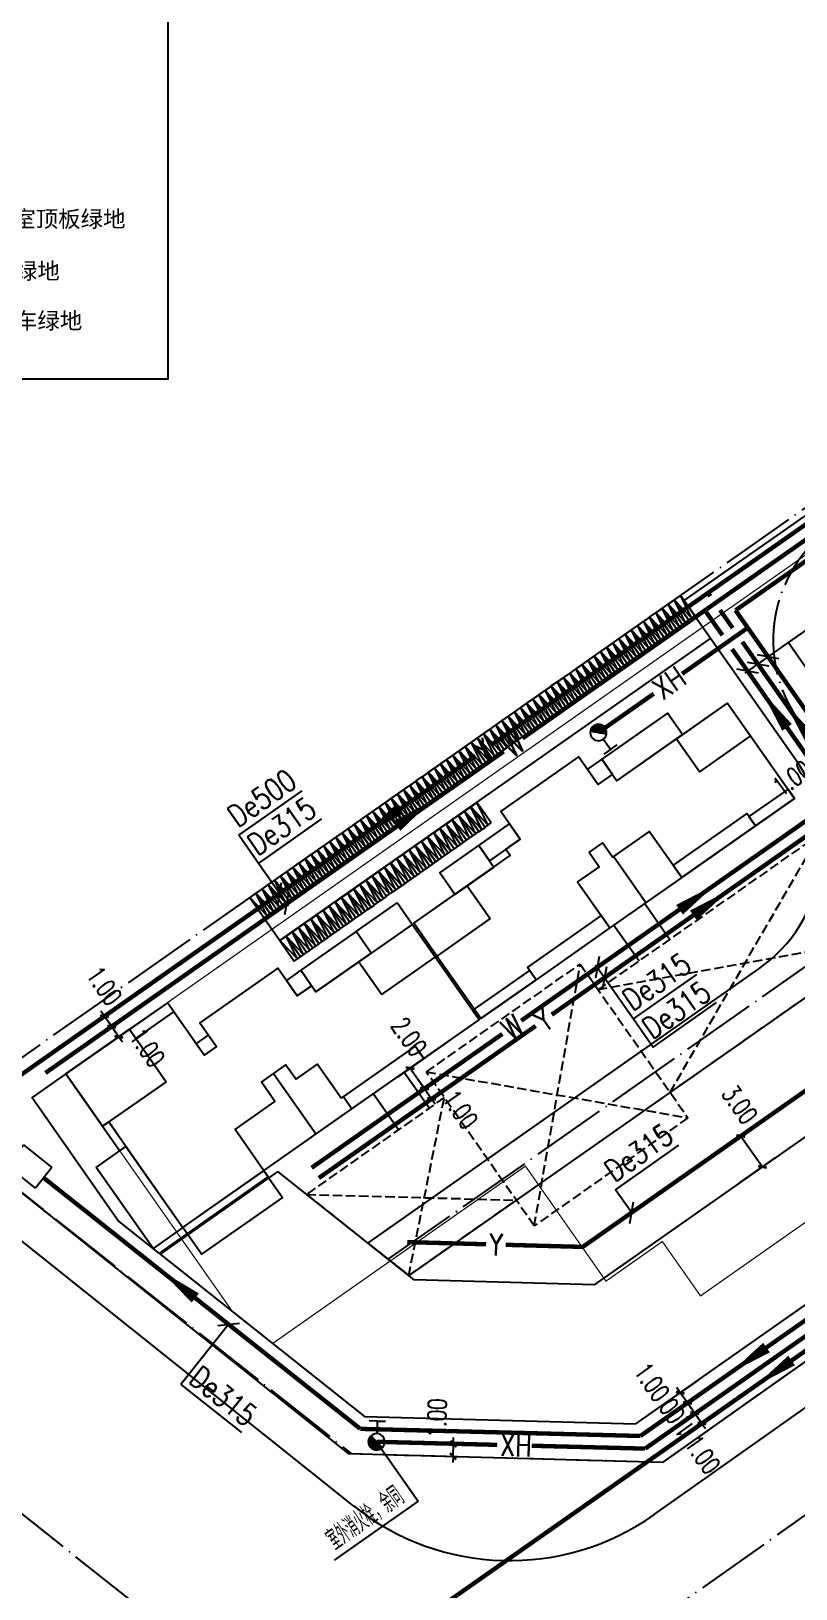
# Model space of a CAD drawing. Extents: x 36524853 to 36525459, y 2743936 to 2747542.
# Drawn here: x 36524930.1 to 36524991.2, y 2744754.4 to 2744878.7 of the extents above; entities that cross this region are included whole.
import ezdxf

# ---------------------------------------------------------------- set-up
doc = ezdxf.new("R2010")
doc.units = 0
doc.header["$LTSCALE"] = 1000
doc.header["$MEASUREMENT"] = 0
for name, pattern in [('DASH', [0.35, 0.25, -0.1]), ('DASHDOT', [25.4, 12.7, -6.35, 0, -6.35]), ('DOTE', [2.42, 2, -0.2, 0.02, -0.2])]:
    doc.linetypes.add(name, pattern=pattern)
for name, color, linetype in [('0-扑救场地', 6, 'DASH'), ('0-用地红线', 1, 'DOTE'), ('0-规划地下室', 2, 'Continuous'), ('0-规划建筑', 34, 'Continuous'), ('0-规划文字', 7, 'Continuous'), ('0-规划道路', 4, 'Continuous'), ('0-规划道路中线', 211, 'DASHDOT'), ('_0', 7, 'Continuous'), ('DIM_SYMB', 3, 'Continuous'), ('DIM_污水', 3, 'Continuous'), ('DIM_消防', 3, 'Continuous'), ('EQUIP_消防', 7, 'Continuous'), ('PIPE-污水', 2, 'Continuous'), ('PIPE-消防', 1, 'Continuous'), ('PIPE-雨水', 130, 'Continuous'), ('SPACE', 33, 'Continuous'), ('TEXT_污水', 7, 'Continuous'), ('TEXT_消防', 7, 'Continuous'), ('TEXT_雨水', 7, 'Continuous'), ('TWT_室外', 8, 'Continuous'), ('非机动车', 149, 'Continuous')]:
    doc.layers.add(name, color=color, linetype=linetype)
doc.layers.add('DIM_雨水', color=7, linetype='Continuous', true_color=0x13ece8)
doc.styles.add('_TCH_DIM_T3', font='SIMPLEX', dxfattribs={"width": 0.705882, "bigfont": 'GBCBIG'})
doc.styles.add('_TWT_PIPEDN', font='SIMPLEX', dxfattribs={"width": 0.8, "height": 3.5, "bigfont": 'HZTXT'})
doc.styles.add('_TWT_PIPETEXT', font='SIMPLEX', dxfattribs={"width": 0.8, "height": 3.5, "bigfont": 'HZTXT'})
doc.styles.add('黑体', font='simhei.ttf')
doc.dimstyles.new('_TWT_ARCH_M_M&&1', dxfattribs={"dimtxt": 1.4875, "dimasz": 0.5, "dimexe": 1.25, "dimexo": 1.5, "dimgap": 0.63125, "dimtad": 1, "dimzin": 0, "dimdsep": 46, "dimtxsty": '_TCH_DIM_T3', "dimblk": 'ARCHTICK', "dimcen": 0.09, "dimclrt": 7, "dimazin": 2, "dimtfac": 1, "dimtdec": 0, "dimtix": 1, "dimtmove": 2, "dimatfit": 3, "dimfxl": 0, "dimtolj": 1, "dimtzin": 0, "dimarcsym": 0})

# ---------------------------------------------------------------- blocks, each defined once
blk = doc.blocks.new('A$C693438E4')
at = {"layer": '非机动车', "color": 8}
for p, q in [((-300, 2000), (0, 0)), ((0, 0), (300, 2000))]:
    blk.add_line(p, q, dxfattribs=at)
at = {"layer": '非机动车', "color": 8, "extrusion": (8.2721e-18, -0.000574638, 1), "elevation": 0}
blk.add_lwpolyline([(300, 0), (300, 2000), (-300, 2000), (-300, 0)], close=True, dxfattribs=at)
blk = doc.blocks.new('分析图底图')
at = {"layer": '0-扑救场地', "color": 251, "linetype": 'DASH', "ltscale": 0.003}
for p, q in [((-42.13, -98.3), (-30.19, -77.71)), ((-24.45, -85.9), (-47.87, -90.11)), ((-52.98, -108.96), (-49.31, -88.06)), ((-61.59, -96.67), (-40.7, -100.34)), ((-63, -112.93), (-60.16, -98.72)), ((-71.17, -106.45), (-54.41, -106.91))]:
    blk.add_line(p, q, dxfattribs=at)
for points in [[(-47.87, -90.11), (-30.19, -77.71), (-24.45, -85.9), (-42.13, -98.3)], [(-60.16, -98.72), (-71.17, -106.45), (-63, -112.93), (-54.41, -106.91)]]:
    blk.add_lwpolyline(points, dxfattribs=at)
blk.add_lwpolyline([(-49.31, -88.06), (-40.7, -100.34), (-52.98, -108.96), (-61.59, -96.67)], close=True, dxfattribs=at)
at = {"layer": '0-用地红线', "color": 251, "ltscale": 0.003, "flags": 128}
blk.add_lwpolyline([(39.26, -69.86), (42.29, -39.94), (16.47, -17.96), (-36.19, -55.05), (-97.63, -98.13), (-100.18, -101.32), (-67.6, -127.14), (-42.67, -127.82), (39.26, -69.86)], close=True, dxfattribs=at)
at = {"layer": '0-规划地下室', "color": 251, "linetype": 'DASH', "ltscale": 0.003, "const_width": 0.1}
blk.add_lwpolyline([(-23.68, -50.06), (-90.38, -96.83), (-77.07, -115.81), (-73.87, -118.35), (-53.68, -104.19), (-47.25, -113.37), (-42.75, -110.21), (-39.7, -114.55), (-15.14, -97.32)], dxfattribs=at)
at = {"layer": '0-规划建筑', "color": 251}
for p, q in [((-67.2, -85.46), (-63.93, -83.17)), ((-62.72, -84.89), (-63.93, -83.17)), ((-73.79, -96.8), (-70.4, -101.63))]:
    blk.add_line(p, q, dxfattribs=at)
for points in [[(-46.94, -85.18), (-46.94, -85.18), (-52.83, -89.31), (-52.83, -89.31), (-57.25, -92.41), (-60.75, -87.42), (-60.75, -87.42), (-62.59, -84.8), (-54.89, -79.4), (-55.24, -78.91), (-55.08, -78.79), (-55.08, -78.79), (-54.09, -78.1), (-55.64, -75.89), (-49.42, -71.53), (-47.87, -73.74), (-46.72, -72.94), (-46.38, -73.43), (-37.54, -67.23), (-35.7, -69.85), (-35.7, -69.85), (-32.2, -74.84), (-35.31, -77.02), (-35.31, -77.02), (-41.2, -81.16), (-41.2, -81.16)], [(-46.38, -73.43), (-41.14, -69.75), (-42.34, -68.03), (-47.58, -71.71)], [(-41.63, -70.1), (-37.54, -67.23), (-35.7, -69.85), (-39.79, -72.72)], [(-47.87, -73.74), (-46.72, -72.94), (-47.58, -71.71), (-48.73, -72.51)], [(-32.71, -74.11), (-35.83, -76.29), (-35.31, -77.02), (-32.2, -74.84)], [(-54.09, -78.1), (-56.55, -79.83), (-57.41, -78.6), (-54.95, -76.88)], [(-36, -76.04), (-41.89, -80.18), (-41.2, -81.16), (-35.31, -77.02)], [(-36, -76.04), (-41.89, -80.18), (-41.2, -81.16), (-35.31, -77.02)], [(-56.2, -80.32), (-59.32, -82.5), (-60.52, -80.78), (-57.41, -78.6)], [(-56.5, -84.43), (-60.75, -87.42), (-62.59, -84.8), (-58.33, -81.81)], [(-46.94, -85.18), (-52.83, -89.31), (-53.52, -88.33), (-47.62, -84.19)], [(-46.94, -85.18), (-52.83, -89.31), (-53.52, -88.33), (-47.62, -84.19)], [(-67.54, -99.62), (-67.54, -99.62), (-61.8, -95.6), (-61.8, -95.6), (-57.38, -92.5), (-60.88, -87.51), (-60.88, -87.51), (-62.72, -84.89), (-70.42, -90.28), (-70.76, -89.79), (-71.91, -90.6), (-73.46, -88.39), (-79.68, -92.75), (-78.36, -94.63), (-79.34, -95.32), (-82.27, -91.15), (-90.38, -96.83), (-87.45, -101), (-86.96, -100.66), (-81.05, -109.09)], [(-70.42, -90.28), (-66, -87.18), (-67.2, -85.46), (-71.62, -88.56)], [(-65.14, -90.49), (-60.88, -87.51), (-62.72, -84.89), (-66.98, -87.87)], [(-71.91, -90.6), (-70.76, -89.79), (-71.62, -88.56), (-72.77, -89.37)], [(-53.35, -88.57), (-57.77, -91.67), (-57.25, -92.41), (-52.83, -89.31)], [(-84.78, -94.01), (-81.76, -91.88), (-82.27, -91.15), (-85.3, -93.27)], [(-73.46, -104.63), (-82.86, -111.22), (-66.52, -124.17), (-44.87, -124.76), (-12.04, -101.75), (-18.35, -92.74), (-48.2, -113.67), (-62.56, -113.28)], [(-82.37, -97.45), (-87.45, -101), (-90.38, -96.83), (-85.3, -93.27)], [(-78.36, -94.63), (-79.34, -95.32), (-79.98, -94.42), (-78.99, -93.73)], [(-67.54, -99.62), (-61.8, -95.6), (-62.49, -94.62), (-68.22, -98.64)], [(-86.96, -100.66), (-87.45, -101), (-86.07, -102.97), (-85.58, -102.63)], [(-87.96, -104.29), (-85.58, -102.63), (-81.05, -109.09), (-83.42, -110.76)], [(-81.05, -109.09), (-74.58, -104.56), (-73.08, -106.69), (-79.55, -111.22)]]:
    blk.add_lwpolyline(points, close=True, dxfattribs=at)
for points in [[(-41.2, -81.16), (-43.79, -77.47), (-46.73, -79.54), (-47.54, -78.39), (-48.6, -79.14), (-47.8, -80.29), (-49.52, -81.49), (-46.94, -85.18)], [(-44.07, -83.17), (-46.65, -79.48)], [(-62.32, -94.87), (-61.8, -95.6), (-57.38, -92.5), (-57.9, -91.77)], [(-67.54, -99.62), (-61.8, -95.6)], [(-90.38, -96.83), (-93.08, -98.72), (-86.14, -108.62), (-82.94, -111.16), (-74.23, -105.05), (-74.58, -104.56)], [(-74.58, -104.56), (-76.87, -101.28), (-73.68, -99.04), (-74.77, -97.49), (-72.81, -96.11), (-72, -97.26), (-70.28, -96.05), (-68.39, -98.75), (-68.22, -98.64), (-67.54, -99.62)]]:
    blk.add_lwpolyline(points, dxfattribs=at)
at = {"layer": '0-规划道路', "color": 251}
for p, q in [((5.99, -26.08), (-41.02, -59.04)), ((-32.12, -71.73), (-41.02, -59.04)), ((-74.54, -84.38, 0), (-40.15, -60.27)), ((-73.28, -86.18, 0), (-38.89, -62.07)), ((-32.12, -71.73), (-32.12, -71.73)), ((-75.69, -82.75, 0), (-73.28, -86.18, 0)), ((-44.15, -83.22), (-42.14, -86.09)), ((-46.61, -84.95), (-44.6, -87.81)), ((-118.13, -87.02), (-67.84, -127.14)), ((-66.27, -110.33), (-35.05, -88.45)), ((-29.88, -89.71), (-63, -112.93)), ((-118.13, -90.86), (-67.41, -131.32)), ((-63.36, -96.69), (-61.35, -99.56)), ((-65.82, -98.42), (-63.81, -101.28)), ((-42.67, -127.82), (-10.79, -105.27)), ((-43.39, -132.01), (-9.06, -107.72)), ((-66.27, -110.33), (-63, -112.93)), ((-67.84, -127.14), (-42.67, -127.82))]:
    blk.add_line(p, q, dxfattribs=at)
for centre, radius, start, end in [((-41.94, -78.62), 12, 305.0367, 35.0367), ((-54.94, -115.68), 20, 231.4176, 305.2834)]:
    blk.add_arc(centre, radius, start, end, dxfattribs=at)
at = {"layer": '0-规划道路中线', "color": 251, "linetype": 'DOTE', "ltscale": 0.003}
for p, q in [((-64.63, -111.63), (33.16, -43.06)), ((-105.07, -184.23), (45, -78.04)), ((-118.13, -112.61), (-28.35, -184.23))]:
    blk.add_line(p, q, dxfattribs=at)
blk.add_arc((-22.91, -62.22), 11, 125.0367, 215.0367, dxfattribs=at)
at = {"layer": '非机动车', "color": 251, "xscale": 0.001, "yscale": 0.001, "zscale": 0.001, "rotation": 35.03673594298425}
for p in [(-41.87, -61.48), (-41.38, -61.13), (-40.89, -60.79), (-40.4, -60.44), (-43.35, -62.51), (-42.86, -62.17), (-42.37, -61.82), (-45.31, -63.89), (-44.82, -63.54), (-44.33, -63.2), (-43.84, -62.85), (-46.79, -64.92), (-46.3, -64.58), (-45.8, -64.23), (-48.75, -66.3), (-48.26, -65.95), (-47.77, -65.61), (-47.28, -65.27), (-50.72, -67.68), (-50.23, -67.33), (-49.73, -66.99), (-49.24, -66.64), (-52.19, -68.71), (-51.7, -68.37), (-51.21, -68.02), (-54.16, -70.09, 0), (-53.66, -69.74, 0), (-53.17, -69.4, 0), (-52.68, -69.05, 0), (-55.63, -71.12, 0), (-55.14, -70.78, 0), (-54.65, -70.43, 0), (-57.59, -72.5, 0), (-57.1, -72.15, 0), (-56.61, -71.81, 0), (-56.12, -71.47, 0), (-59.56, -73.88, 0), (-59.07, -73.53, 0), (-58.58, -73.19, 0), (-58.09, -72.84, 0), (-61.03, -74.91, 0), (-60.54, -74.57, 0), (-60.05, -74.22, 0), (-63, -76.29, 0), (-62.51, -75.94, 0), (-62.02, -75.6, 0), (-61.53, -75.26, 0), (-64.47, -77.32, 0), (-63.98, -76.98, 0), (-63.49, -76.63, 0), (-57.15, -77.32, 0), (-56.66, -76.97, 0), (-66.44, -78.7, 0), (-65.95, -78.36, 0), (-65.46, -78.01, 0), (-64.96, -77.67, 0), (-59.11, -78.69, 0), (-58.62, -78.35, 0), (-58.13, -78, 0), (-57.64, -77.66, 0), (-68.4, -80.08, 0), (-67.91, -79.73, 0), (-67.42, -79.39, 0), (-66.93, -79.04, 0), (-61.08, -80.07, 0), (-60.59, -79.73, 0), (-60.1, -79.38, 0), (-59.61, -79.04, 0), (-69.88, -81.11, 0), (-69.39, -80.77, 0), (-68.89, -80.42, 0), (-62.55, -81.11, 0), (-62.06, -80.76, 0), (-61.57, -80.42, 0), (-71.84, -82.49, 0), (-71.35, -82.14, 0), (-70.86, -81.8, 0), (-70.37, -81.46, 0), (-64.52, -82.48, 0), (-64.03, -82.14, 0), (-63.54, -81.79, 0), (-63.04, -81.45, 0), (-73.81, -83.87, 0), (-73.32, -83.52, 0), (-72.82, -83.18, 0), (-72.33, -82.83, 0), (-66.48, -83.86, 0), (-65.99, -83.52, 0), (-65.5, -83.17, 0), (-65.01, -82.83, 0), (-74.3, -84.21, 0), (-67.96, -84.89, 0), (-67.47, -84.55, 0), (-66.97, -84.21, 0), (-69.92, -86.27, 0), (-69.43, -85.93, 0), (-68.94, -85.58, 0), (-68.45, -85.24, 0), (-71.4, -87.31, 0), (-70.9, -86.96, 0), (-70.41, -86.62, 0), (-71.89, -87.65, 0)]:
    blk.add_blockref('A$C693438E4', p, dxfattribs=at)
blk = doc.blocks.new('_ArchTick')
at = {"color": 0, "linetype": 'ByBlock', "const_width": 0.4}
blk.add_lwpolyline([(-0.5, -0.5), (0.5, 0.5)], dxfattribs=at)
blk = doc.blocks.new('*D190')
at = {"layer": 'Defpoints', "color": 0, "transparency": 16777216}
for p in [(36524992.02, 2744821.66), (36524992.84, 2744822.23), (36524994.64, 2744819.67)]:
    blk.add_point(p, dxfattribs=at)
at = {"layer": 'DIM_消防', "color": 0, "lineweight": -2, "transparency": 16777216}
for p, q in [((36524992.88, 2744820.43), (36524994.53, 2744818.07)), ((36524993.7, 2744821), (36524995.35, 2744818.64)), ((36524993.82, 2744819.09), (36524994.64, 2744819.67)), ((36524994.64, 2744819.67), (36524995.04, 2744819.95)), ((36524993.82, 2744819.09), (36524993.41, 2744818.81))]:
    blk.add_line(p, q, dxfattribs=at)
at = {"layer": 'DIM_消防', "color": 0, "lineweight": -2, "transparency": 16777216, "xscale": 0.5, "yscale": 0.5, "zscale": 0.5}
for p, rotation in [((36524993.82, 2744819.09), 35.03673682649529), ((36524994.64, 2744819.67), 215.0367368264953)]:
    blk.add_blockref('_ArchTick', p, dxfattribs=dict(at, rotation=rotation))
at = {"layer": 'DIM_消防', "color": 7, "transparency": 16777216, "insert": (36524991.39, 2744819.07), "char_height": 1.488, "attachment_point": 5, "rotation": 35.0367, "style": '_TCH_DIM_T3'}
blk.add_mtext('\\A1;1.00', dxfattribs=at)
blk = doc.blocks.new('*D191')
at = {"layer": 'Defpoints', "color": 0, "transparency": 16777216}
for p in [(36524986.23, 2744770.22), (36524983.61, 2744768.39), (36524986.81, 2744769.4)]:
    blk.add_point(p, dxfattribs=at)
at = {"layer": 'DIM_污水', "color": 0, "lineweight": -2, "transparency": 16777216}
for p, q in [((36524985, 2744769.36), (36524982.59, 2744767.67)), ((36524985.58, 2744768.54), (36524983.16, 2744766.85)), ((36524983.61, 2744768.39), (36524983.33, 2744768.8)), ((36524984.19, 2744767.57), (36524983.61, 2744768.39)), ((36524984.19, 2744767.57), (36524984.47, 2744767.16))]:
    blk.add_line(p, q, dxfattribs=at)
at = {"layer": 'DIM_污水', "color": 0, "lineweight": -2, "transparency": 16777216, "xscale": 0.5, "yscale": 0.5, "zscale": 0.5}
for p, rotation in [((36524983.61, 2744768.39), 305.0367358152092), ((36524984.19, 2744767.57), 125.0367358152093)]:
    blk.add_blockref('_ArchTick', p, dxfattribs=dict(at, rotation=rotation))
at = {"layer": 'DIM_污水', "color": 7, "transparency": 16777216, "insert": (36524984.25, 2744765.08), "char_height": 1.488, "attachment_point": 5, "rotation": 305.0367, "style": '_TCH_DIM_T3'}
blk.add_mtext('\\A1;1.00', dxfattribs=at)
blk = doc.blocks.new('*D192')
at = {"layer": 'Defpoints', "color": 0, "transparency": 16777216}
for p in [(36524985.66, 2744771.04), (36524986.23, 2744770.22), (36524983.04, 2744769.21)]:
    blk.add_point(p, dxfattribs=at)
at = {"layer": 'DIM_污水', "color": 0, "lineweight": -2, "transparency": 16777216}
for p, q in [((36524984.43, 2744770.18), (36524982.01, 2744768.49)), ((36524985, 2744769.36), (36524982.59, 2744767.67)), ((36524983.61, 2744768.39), (36524983.04, 2744769.21))]:
    blk.add_line(p, q, dxfattribs=at)
at = {"layer": 'DIM_污水', "color": 0, "lineweight": -2, "transparency": 16777216, "xscale": 0.5, "yscale": 0.5, "zscale": 0.5}
for p, rotation in [((36524983.04, 2744769.21), 125.0367358233543), ((36524983.61, 2744768.39), 305.0367358233543)]:
    blk.add_blockref('_ArchTick', p, dxfattribs=dict(at, rotation=rotation))
at = {"layer": 'DIM_污水', "color": 7, "transparency": 16777216, "insert": (36524982.2, 2744768.01), "char_height": 1.488, "attachment_point": 5, "rotation": 125.0367, "style": '_TCH_DIM_T3'}
blk.add_mtext('\\A1;1.00', dxfattribs=at)
blk = doc.blocks.new('*D193')
at = {"layer": 'Defpoints', "color": 0, "transparency": 16777216}
for p in [(36524985.08, 2744771.86), (36524985.66, 2744771.04), (36524982.46, 2744770.02)]:
    blk.add_point(p, dxfattribs=at)
at = {"layer": 'DIM_污水', "color": 0, "lineweight": -2, "transparency": 16777216}
for p, q in [((36524983.86, 2744771), (36524981.44, 2744769.31)), ((36524984.43, 2744770.18), (36524982.01, 2744768.49)), ((36524982.46, 2744770.02), (36524982.18, 2744770.43)), ((36524983.04, 2744769.21), (36524982.46, 2744770.02)), ((36524983.04, 2744769.21), (36524983.33, 2744768.8))]:
    blk.add_line(p, q, dxfattribs=at)
at = {"layer": 'DIM_污水', "color": 0, "lineweight": -2, "transparency": 16777216, "xscale": 0.5, "yscale": 0.5, "zscale": 0.5}
for p, rotation in [((36524982.46, 2744770.02), 305.0367358135753), ((36524983.04, 2744769.21), 125.0367358135753)]:
    blk.add_blockref('_ArchTick', p, dxfattribs=dict(at, rotation=rotation))
at = {"layer": 'DIM_污水', "color": 7, "transparency": 16777216, "insert": (36524980.19, 2744770.87), "char_height": 1.488, "attachment_point": 5, "rotation": 305.0367, "style": '_TCH_DIM_T3'}
blk.add_mtext('\\A1;1.00', dxfattribs=at)
blk = doc.blocks.new('*D196')
at = {"layer": 'Defpoints', "color": 0, "transparency": 16777216}
for p in [(36524960.48, 2744766.05), (36524964.35, 2744765.94), (36524960.45, 2744765.04)]:
    blk.add_point(p, dxfattribs=at)
at = {"layer": 'DIM_消防', "color": 0, "lineweight": -2, "transparency": 16777216}
for p, q in [((36524961.98, 2744766.01), (36524965.59, 2744765.91)), ((36524964.32, 2744764.94), (36524964.35, 2744765.94)), ((36524964.35, 2744765.94), (36524964.36, 2744766.44)), ((36524961.95, 2744765), (36524965.57, 2744764.9)), ((36524964.32, 2744764.94), (36524964.3, 2744764.44))]:
    blk.add_line(p, q, dxfattribs=at)
at = {"layer": 'DIM_消防', "color": 0, "lineweight": -2, "transparency": 16777216, "xscale": 0.5, "yscale": 0.5, "zscale": 0.5}
for p, rotation in [((36524964.35, 2744765.94), 268.4366958144124), ((36524964.32, 2744764.94), 88.43669581441239)]:
    blk.add_blockref('_ArchTick', p, dxfattribs=dict(at, rotation=rotation))
at = {"layer": 'DIM_消防', "color": 7, "transparency": 16777216, "insert": (36524963.03, 2744767.98), "char_height": 1.488, "attachment_point": 5, "rotation": 88.4367, "style": '_TCH_DIM_T3'}
blk.add_mtext('\\A1;1.00', dxfattribs=at)
blk = doc.blocks.new('*D199')
at = {"layer": 'Defpoints', "color": 0, "transparency": 16777216}
for p in [(36524984.24, 2744788.37), (36524989.02, 2744788.05), (36524985.96, 2744785.91)]:
    blk.add_point(p, dxfattribs=at)
at = {"layer": 'DIM_污水', "color": 0, "lineweight": -2, "transparency": 16777216}
for p, q in [((36524985.47, 2744789.23), (36524988.32, 2744791.23)), ((36524987.29, 2744790.51), (36524989.02, 2744788.05)), ((36524987.19, 2744786.77), (36524990.04, 2744788.77))]:
    blk.add_line(p, q, dxfattribs=at)
at = {"layer": 'DIM_污水', "color": 0, "lineweight": -2, "transparency": 16777216, "xscale": 0.5, "yscale": 0.5, "zscale": 0.5}
for p, rotation in [((36524987.29, 2744790.51), 125.0367356725182), ((36524989.02, 2744788.05), 305.0367356725181)]:
    blk.add_blockref('_ArchTick', p, dxfattribs=dict(at, rotation=rotation))
at = {"layer": 'DIM_污水', "color": 7, "transparency": 16777216, "insert": (36524987.21, 2744793.03), "char_height": 1.488, "attachment_point": 5, "rotation": 305.0367, "style": '_TCH_DIM_T3'}
blk.add_mtext('\\A1;3.00', dxfattribs=at)
blk = doc.blocks.new('*D206')
at = {"layer": 'Defpoints', "color": 0, "transparency": 16777216}
for p in [(36524940.17, 2744801.43), (36524940.74, 2744800.62), (36524937.63, 2744798.43)]:
    blk.add_point(p, dxfattribs=at)
at = {"layer": 'DIM_污水', "color": 0, "lineweight": -2, "transparency": 16777216}
for p, q in [((36524938.94, 2744800.57), (36524936.03, 2744798.53)), ((36524939.51, 2744799.75), (36524936.61, 2744797.72)), ((36524937.06, 2744799.25), (36524936.77, 2744799.66)), ((36524937.06, 2744799.25), (36524937.63, 2744798.43)), ((36524937.63, 2744798.43), (36524937.92, 2744798.02))]:
    blk.add_line(p, q, dxfattribs=at)
at = {"layer": 'DIM_污水', "color": 0, "lineweight": -2, "transparency": 16777216, "xscale": 0.5, "yscale": 0.5, "zscale": 0.5}
for p, rotation in [((36524937.06, 2744799.25), 305.0367361258868), ((36524937.63, 2744798.43), 125.0367361258868)]:
    blk.add_blockref('_ArchTick', p, dxfattribs=dict(at, rotation=rotation))
at = {"layer": 'DIM_污水', "color": 7, "transparency": 16777216, "insert": (36524939.9, 2744797.58), "char_height": 1.488, "attachment_point": 5, "rotation": 305.0367, "style": '_TCH_DIM_T3'}
blk.add_mtext('\\A1;1.00', dxfattribs=at)
blk = doc.blocks.new('*D207')
at = {"layer": 'Defpoints', "color": 0, "transparency": 16777216}
for p in [(36524939.59, 2744802.25), (36524940.17, 2744801.43), (36524937.06, 2744799.25)]:
    blk.add_point(p, dxfattribs=at)
at = {"layer": 'DIM_污水', "color": 0, "lineweight": -2, "transparency": 16777216}
for p, q in [((36524938.37, 2744801.39), (36524935.46, 2744799.35)), ((36524938.94, 2744800.57), (36524936.03, 2744798.53)), ((36524936.48, 2744800.07), (36524936.2, 2744800.48)), ((36524936.48, 2744800.07), (36524937.06, 2744799.25)), ((36524937.06, 2744799.25), (36524937.34, 2744798.84))]:
    blk.add_line(p, q, dxfattribs=at)
at = {"layer": 'DIM_污水', "color": 0, "lineweight": -2, "transparency": 16777216, "xscale": 0.5, "yscale": 0.5, "zscale": 0.5}
for p, rotation in [((36524936.48, 2744800.07), 305.0367360850455), ((36524937.06, 2744799.25), 125.0367360850455)]:
    blk.add_blockref('_ArchTick', p, dxfattribs=dict(at, rotation=rotation))
at = {"layer": 'DIM_污水', "color": 7, "transparency": 16777216, "insert": (36524936.46, 2744802.5), "char_height": 1.488, "attachment_point": 5, "rotation": 305.0367, "style": '_TCH_DIM_T3'}
blk.add_mtext('\\A1;1.00', dxfattribs=at)
blk = doc.blocks.new('*D208')
at = {"layer": 'Defpoints', "color": 0, "transparency": 16777216}
for p in [(36524966.13, 2744797.17), (36524966.71, 2744796.35), (36524962.61, 2744793.48)]:
    blk.add_point(p, dxfattribs=at)
at = {"layer": 'DIM_污水', "color": 0, "lineweight": -2, "transparency": 16777216}
for p, q in [((36524964.91, 2744796.31), (36524961.01, 2744793.58)), ((36524965.48, 2744795.49), (36524961.59, 2744792.76)), ((36524962.04, 2744794.3), (36524961.75, 2744794.71)), ((36524962.04, 2744794.3), (36524962.61, 2744793.48)), ((36524962.61, 2744793.48), (36524962.9, 2744793.07))]:
    blk.add_line(p, q, dxfattribs=at)
at = {"layer": 'DIM_污水', "color": 0, "lineweight": -2, "transparency": 16777216, "xscale": 0.5, "yscale": 0.5, "zscale": 0.5}
for p, rotation in [((36524962.04, 2744794.3), 305.0367360837479), ((36524962.61, 2744793.48), 125.036736083748)]:
    blk.add_blockref('_ArchTick', p, dxfattribs=dict(at, rotation=rotation))
at = {"layer": 'DIM_污水', "color": 7, "transparency": 16777216, "insert": (36524964.89, 2744792.63), "char_height": 1.488, "attachment_point": 5, "rotation": 305.0367, "style": '_TCH_DIM_T3'}
blk.add_mtext('\\A1;1.00', dxfattribs=at)
blk = doc.blocks.new('*D209')
at = {"layer": 'Defpoints', "color": 0, "transparency": 16777216}
for p in [(36524964.99, 2744798.8), (36524966.13, 2744797.17), (36524962.04, 2744794.3)]:
    blk.add_point(p, dxfattribs=at)
at = {"layer": 'DIM_污水', "color": 0, "lineweight": -2, "transparency": 16777216}
for p, q in [((36524963.76, 2744797.94), (36524959.87, 2744795.22)), ((36524960.89, 2744795.93), (36524962.04, 2744794.3)), ((36524964.91, 2744796.31), (36524961.01, 2744793.58))]:
    blk.add_line(p, q, dxfattribs=at)
at = {"layer": 'DIM_污水', "color": 0, "lineweight": -2, "transparency": 16777216, "xscale": 0.5, "yscale": 0.5, "zscale": 0.5}
for p, rotation in [((36524960.89, 2744795.93), 125.0367360523776), ((36524962.04, 2744794.3), 305.0367360523776)]:
    blk.add_blockref('_ArchTick', p, dxfattribs=dict(at, rotation=rotation))
at = {"layer": 'DIM_污水', "color": 7, "transparency": 16777216, "insert": (36524960.81, 2744798.44), "char_height": 1.488, "attachment_point": 5, "rotation": 305.0367, "style": '_TCH_DIM_T3'}
blk.add_mtext('\\A1;2.00', dxfattribs=at)
blk = doc.blocks.new('$TWTSYS$00000117')
at = {"color": 0}
for p, q in [((-5, 5, 0), (-131, 5, 0)), ((-15, 15, 0), (-130, 15, 0)), ((-130, -10, 0), (-130, 10, 0)), ((-10, 10, 0), (-130, 10, 0)), ((-21, 21, 0), (-129, 21, 0)), ((-26, 26, 0), (-128, 26, 0)), ((-31, 31, 0), (-127, 31, 0)), ((-36, 36, 0), (-126, 36, 0)), ((-125, -38, 0), (-125, 38, 0)), ((-42, 42, 0), (-124, 42, 0)), ((-47, 47, 0), (-122, 47, 0)), ((-120, -52, 0), (-120, 52, 0)), ((-52, 52, 0), (-120, 52, 0)), ((-57, 57, 0), (-118, 57, 0)), ((-115, -63, 0), (-115, 63, 0)), ((-63, 63, 0), (-115, 63, 0)), ((-68, 68, 0), (-112, 68, 0)), ((-109, -72, 0), (-109, 72, 0)), ((-73, 73, 0), (-108, 73, 0)), ((-78, 78, 0), (-105, 78, 0)), ((-104, -79, 0), (-104, 79, 0)), ((-84, 84, 0), (-101, 84, 0)), ((-99, -86, 0), (-99, 86, 0)), ((-89, 89, 0), (-96, 89, 0)), ((-94, -91, 0), (-94, 91, 0)), ((-88, -96, 0), (-88, 88, 0)), ((-83, -101, 0), (-83, 83, 0)), ((-78, -105, 0), (-78, 78, 0)), ((-73, -109, 0), (-73, 73, 0)), ((-67, -112, 0), (-67, 67, 0)), ((-62, -115, 0), (-62, 62, 0)), ((-57, -118, 0), (-57, 57, 0)), ((-52, -120, 0), (-52, 52, 0)), ((-46, -122, 0), (-46, 46, 0)), ((-41, -124, 0), (-41, 41, 0)), ((-36, -126, 0), (-36, 36, 0)), ((-31, -127, 0), (-31, 31, 0)), ((-25, -128, 0), (-25, 25, 0)), ((-20, -129, 0), (-20, 20, 0)), ((-15, -130, 0), (-15, 15, 0)), ((-10, -130, 0), (-10, 10, 0)), ((-4, -131, 0), (-4, 4, 0)), ((0, 0, 0), (-131, 0, 0)), ((6, -6, 0), (-131, -6, 0)), ((11, -11, 0), (-130, -11, 0)), ((16, -16, 0), (-130, -16, 0)), ((21, -21, 0), (-129, -21, 0)), ((27, -27, 0), (-128, -27, 0)), ((32, -32, 0), (-127, -32, 0)), ((37, -37, 0), (-125, -37, 0)), ((42, -42, 0), (-124, -42, 0)), ((48, -48, 0), (-122, -48, 0)), ((53, -53, 0), (-120, -53, 0)), ((58, -58, 0), (-117, -58, 0)), ((63, -63, 0), (-114, -63, 0)), ((69, -69, 0), (-111, -69, 0)), ((74, -74, 0), (-108, -74, 0)), ((79, -79, 0), (-104, -79, 0)), ((84, -84, 0), (-100, -84, 0)), ((90, -90, 0), (-95, -90, 0)), ((90, -95, 0), (-90, -95, 0)), ((84, -100, 0), (-84, -100, 0)), ((77, -105, 0), (-77, -105, 0)), ((70, -111, 0), (-70, -111, 0)), ((60, -116, 0), (-60, -116, 0)), ((49, -121, 0), (-49, -121, 0)), ((33, -126, 0), (-33, -126, 0)), ((1, -131, 0), (1, -1, 0)), ((6, -131, 0), (6, -6, 0)), ((11, -130, 0), (11, -11, 0)), ((17, -130, 0), (17, -17, 0)), ((22, -129, 0), (22, -22, 0)), ((27, -128, 0), (27, -27, 0)), ((32, -127, 0), (32, -32, 0)), ((38, -125, 0), (38, -38, 0)), ((43, -124, 0), (43, -43, 0)), ((48, -122, 0), (48, -48, 0)), ((53, -119, 0), (53, -53, 0)), ((59, -117, 0), (59, -59, 0)), ((64, -114, 0), (64, -64, 0)), ((69, -111, 0), (69, -69, 0)), ((74, -108, 0), (74, -74, 0)), ((80, -104, 0), (80, -80, 0)), ((85, -99, 0), (85, -85, 0)), ((90, -95, 0), (90, -90, 0))]:
    blk.add_line(p, q, dxfattribs=at)
blk.add_line((92, -92, 0), (-92, 92, 0))
for start, end in [(135, 315), (315, 135)]:
    blk.add_arc((0, 0, 0), 131, start, end)
blk = doc.blocks.new('$ATTACHMENT$00000085')
for q in [(-130, 331, 0), (130, 331, 0), (0, 131, 0)]:
    blk.add_line((0, 331, 0), q)
blk.add_blockref('$TWTSYS$00000117', (0, 0))
blk = doc.blocks.new('$TwtSys$00000574')
for p, q in [((-0.5, -0.5), (-0.5, 0.5)), ((-0.5, 0.5), (0.5, 0.5)), ((0.5, 0.5), (0.5, -0.5)), ((0.5, -0.5), (-0.5, -0.5))]:
    blk.add_line(p, q)
at = {"const_width": 0.02}
blk.add_lwpolyline([(-0.5, 0.5), (0.5, 0.5), (0.5, -0.5), (-0.5, -0.5)], close=True, dxfattribs=at)
blk = doc.blocks.new('A$C3F5D4E6F')
at = {"layer": 'DIM_SYMB'}
for points in [[(-68.24, -1.788, 0, 0, 0), (-70.751, 1.793, 0, 0.933, 0), (-68.741, -1.073, 0, 0, 0)], [(-66.417, -2.646, 0, 0, 0), (-68.852, 0.828, 0, 0.933, 0), (-66.843, -2.038, 0, 0, 0)], [(-98.89, -6.99, 0, 0, 0), (-102.505, -9.646, 0, 0.933, 0), (-99.685, -7.574, 0, 0, 0)], [(-100.687, -9.532, 0, 0, 0), (-97.072, -6.875, 0, 0.933, 0), (-99.893, -8.948, 0, 0, 0)], [(-77.892, -16.021, 0, 0, 0), (-74.46, -13.615, 0, 0.933, 0), (-77.326, -15.624, 0, 0, 0)], [(-76.486, -16.257, 0, 0, 0), (-73.355, -14.061, 0, 0.933, 0), (-76.221, -16.071, 0, 0, 0)], [(-115.163, -47.276, 0, 0, 0), (-118.739, -44.442, 0, 0.933, 0), (-115.996, -46.616, 0, 0, 0)], [(-69.254, -49.78, 0, 0, 0), (-73.253, -52.583, 0, 0.933, 0), (-70.387, -50.574, 0, 0, 0)], [(-67.221, -50.797, 0, 0, 0), (-71.244, -53.618, 0, 0.933, 0), (-68.378, -51.608, 0, 0, 0)]]:
    blk.add_lwpolyline(points, format="xyseb", dxfattribs=at)
at = {"layer": 'DIM_污水'}
for p, q in [((-113.337, -48.724), (-117.138, -53.52)), ((-114.206, -48.824), (-112.467, -48.623)), ((-117.138, -53.52), (-117.138, -53.52)), ((-117.138, -53.52), (-112.292, -57.361))]:
    blk.add_line(p, q, dxfattribs=at)
at = {"layer": 'DIM_消防'}
for p, q in [((-68.635, 5.694), (-64.132, 8.852)), ((-72.092, 3.27), (-68.635, 5.694)), ((-68.635, 5.694), (-64.932, 0.413)), ((-71.93, 4.139), (-70.206, 3.837)), ((-69.388, 4.411), (-71.111, 4.713)), ((-71.025, 3.262), (-72.749, 3.565)), ((-101.512, -58.096), (-98.187, -62.838)), ((-98.187, -62.838), (-104.907, -67.55))]:
    blk.add_line(p, q, dxfattribs=at)
at = {"layer": 'DIM_雨水'}
for p, q in [((-112.524, -9.673), (-107.461, -6.123)), ((-110.945, -11.924), (-105.882, -8.374)), ((-110.945, -11.924), (-112.524, -9.673)), ((-108.545, -15.347), (-110.945, -11.924)), ((-109.414, -15.185), (-109.111, -13.462)), ((-108.84, -16.004), (-108.537, -14.281)), ((-83.742, -19.356), (-84.044, -21.08)), ((-84.032, -20.021), (-81.003, -24.34)), ((-83.163, -20.182), (-83.465, -21.906)), ((-81.003, -24.34), (-75.94, -20.79)), ((-79.424, -26.592), (-74.361, -23.042)), ((-81.003, -24.34), (-79.424, -26.592)), ((-82.437, -37.978), (-77.374, -34.429)), ((-81.156, -39.805), (-82.437, -37.978)), ((-82.437, -37.978), (-82.437, -37.978)), ((-81.307, -40.667), (-81.005, -38.943))]:
    blk.add_line(p, q, dxfattribs=at)
at = {"layer": 'PIPE-污水', "linetype": 'DASH', "ltscale": 0.005, "const_width": 0.35}
for points in [[(-75.294, 8.273), (-56.244, 21.63)], [(-75.294, 8.273), (-89.868, -1.946)], [(-75.294, 8.273), (-73.902, 6.287)], [(-73.127, 5.182), (-64.74, -6.779)], [(-91.369, -2.998), (-127.958, -28.653)], [(-89.972, -24.484), (-64.74, -6.779)], [(-106.704, -36.223), (-91.473, -25.537)], [(-102.815, -57.062), (-128.099, -37.024)], [(-55.864, -42.834), (-97.176, -71.8)], [(-61.384, -44.262), (-80.45, -57.63)], [(-80.45, -57.63), (-102.815, -57.062)]]:
    blk.add_lwpolyline(points, dxfattribs=at)
at = {"layer": 'PIPE-消防', "const_width": 0.35}
for points in [[(-53.523, 21.828), (-72.853, 8.275)], [(-72.853, 8.275), (-71.877, 6.883)], [(-71.877, 6.883), (-77.121, 3.205)], [(-71.877, 6.883), (-60.538, -9.288)], [(-79.387, 1.617), (-83.798, -1.476)], [(-80.071, -58.64), (-58.988, -43.857)], [(-101.512, -58.096), (-91.888, -58.34)], [(-89.122, -58.41), (-80.071, -58.64)]]:
    blk.add_lwpolyline(points, dxfattribs=at)
at = {"layer": 'PIPE-雨水', "linetype": 'DASH', "ltscale": 0.005, "const_width": 0.35}
for points in [[(-75.049, 9.666), (-58.456, 21.3)], [(-75.049, 9.666), (-92.326, -2.448)], [(-74.863, 9.4), (-75.049, 9.666)], [(-73.083, 6.861), (-74.088, 8.294)], [(-63.338, -7.037), (-72.308, 5.756)], [(-93.609, -3.348), (-140.068, -35.923)], [(-87.531, -24.001), (-63.338, -7.037)], [(-106.13, -37.042), (-88.814, -24.901)], [(-62.857, -26.974), (-85.055, -42.539)], [(-99.073, -42.156), (-92.767, -42.328)], [(-91.2, -42.371), (-85.055, -42.539)]]:
    blk.add_lwpolyline(points, dxfattribs=at)
at = {"layer": 'EQUIP_消防', "xscale": 0.005, "yscale": 0.005, "zscale": 0.005}
for p, rotation in [((-83.798, -1.476), 215.0367354602876), ((-101.512, -58.096), 358.4366962332227)]:
    blk.add_blockref('$ATTACHMENT$00000085', p, dxfattribs=dict(at, rotation=rotation))
at = {"layer": 'TWT_室外', "xscale": 2.1, "yscale": 2.9, "rotation": 231.6059969362213}
blk.add_blockref('$TwtSys$00000574', (-129.236, -36.124), dxfattribs=at)
at = {"layer": 'DIM_污水', "color": 7, "style": '_TWT_PIPEDN', "width": 0.8}
blk.add_text('De315', height=1.75, rotation=321.60215, dxfattribs=at).set_placement((-116.631, -53.283))
at = {"layer": 'DIM_消防', "color": 7, "style": '_TCH_DIM_T3', "width": 0.705882}
blk.add_text('室外消火栓，余同', height=1.6879, rotation=35.03674, dxfattribs=at).set_placement((-104.779, -66.819))
at = {"layer": 'DIM_雨水', "color": 7, "style": '_TWT_PIPEDN', "width": 0.8}
for s, p in [('De500', (-112.606, -9.12)), ('De315', (-111.027, -11.371)), ('De315', (-81.085, -23.787)), ('De315', (-79.507, -26.039)), ('De315', (-82.519, -37.426))]:
    blk.add_text(s, height=1.75, rotation=35.03674, dxfattribs=at).set_placement(p)
at = {"layer": 'TEXT_污水', "style": '_TWT_PIPETEXT', "width": 0.8}
for p in [(-90.662, -3.571), (-90.763, -26.114)]:
    blk.add_text('W', height=1.75, rotation=35.03674, dxfattribs=at).set_placement(p)
at = {"layer": 'TEXT_消防', "style": '_TWT_PIPETEXT', "width": 0.8}
for rotation, p in [(35.03674, (-78.68, 1.044)), (358.54663, (-91.66, -59.221))]:
    blk.add_text('XH', height=1.75, rotation=rotation, dxfattribs=at).set_placement(p)
at = {"layer": 'TEXT_雨水', "style": '_TWT_PIPETEXT', "width": 0.8}
for rotation, p in [(35.03674, (-92.902, -3.921)), (35.03674, (-88.107, -25.474)), (358.4367, (-92.54, -43.21))]:
    blk.add_text('Y', height=1.75, rotation=rotation, dxfattribs=at).set_placement(p)
at = {"layer": 'DIM_污水'}
for base, p1, p2, angle, picture, middle in [((-122.673, -24.948), (-120.134, -21.946), (-119.56, -22.765), 305.03674, '*D207', (-123.269, -21.702)), ((-122.099, -25.766), (-119.56, -22.765), (-118.986, -23.584), 305.03674, '*D206', (-119.825, -26.615)), ((-97.691, -29.903), (-94.744, -25.394), (-93.595, -27.032), 305.03674, '*D209', (-98.919, -25.757)), ((-97.117, -30.722), (-93.595, -27.032), (-93.021, -27.851), 305.03674, '*D208', (-94.843, -31.57)), ((-70.713, -36.147), (-75.491, -35.833), (-73.768, -38.289), 305.03674, '*D199', (-72.522, -31.171)), ((-77.265, -54.175), (-74.071, -53.157), (-74.645, -52.339), 125.03674, '*D193', (-79.539, -53.327)), ((-76.117, -55.813), (-72.922, -54.796), (-73.497, -53.976), 125.03674, '*D191', (-75.481, -59.116))]:
    dim = blk.add_linear_dim(base=base, p1=p1, p2=p2, angle=angle, dimstyle='_TWT_ARCH_M_M&&1', dxfattribs=at)
    dim.commit()
    dim.dimension.update_dxf_attribs({"geometry": picture, "text_midpoint": middle, "dimtype": 129, "insert": (-36525059.729, -2744824.199)})
dim = blk.add_linear_dim(base=(-76.691, -54.994), p1=(-73.497, -53.976), p2=(-74.071, -53.157), angle=125.03674, dimstyle='_TWT_ARCH_M_M&&1', override={"dimgap": 0}, dxfattribs=at)
dim.commit()
dim.dimension.update_dxf_attribs({"geometry": '*D192', "text_midpoint": (-77.53, -56.193), "dimtype": 129, "text_rotation": 125.03674, "insert": (-36525059.729, -2744824.199)})
at = {"layer": 'DIM_消防'}
for base, p1, p2, angle, picture, middle in [((-65.094, -4.532), (-67.71, -2.544), (-66.891, -1.97), 35.03674, '*D190', (-68.34, -5.129)), ((-95.384, -58.259), (-99.278, -59.157), (-99.251, -58.153), 88.4367, '*D196', (-96.704, -56.222))]:
    dim = blk.add_linear_dim(base=base, p1=p1, p2=p2, angle=angle, dimstyle='_TWT_ARCH_M_M&&1', dxfattribs=at)
    dim.commit()
    dim.dimension.update_dxf_attribs({"geometry": picture, "text_midpoint": middle, "dimtype": 129, "insert": (-36525059.729, -2744824.199)})

msp = doc.modelspace()

# ---------------------------------------------------------------- linework, layer by layer
at = {"layer": '_0', "color": 8}
msp.add_lwpolyline([(36524905.7, 2744908.07), (36524941.04, 2744908.07), (36524941.04, 2744850.94), (36524905.7, 2744850.94)], close=True, dxfattribs=at)

# ---------------------------------------------------------------- block references
msp.add_blockref('分析图底图', (36525023.27, 2744892.3))
at = {"layer": 'SPACE'}
msp.add_blockref('A$C3F5D4E6F', (36525059.22, 2744824.2), dxfattribs=at)

# ---------------------------------------------------------------- texts
at = {"layer": '0-规划文字', "style": '黑体'}
for s, p in [('地面及地下室顶板绿地', (36524919.73, 2744863.06)), ('生态机动车绿地', (36524919.86, 2744858.91)), ('生态非机动车绿地', (36524919.86, 2744854.94))]:
    msp.add_text(s, height=1.314, dxfattribs=at).set_placement(p)

doc.saveas('drawing.dxf')
